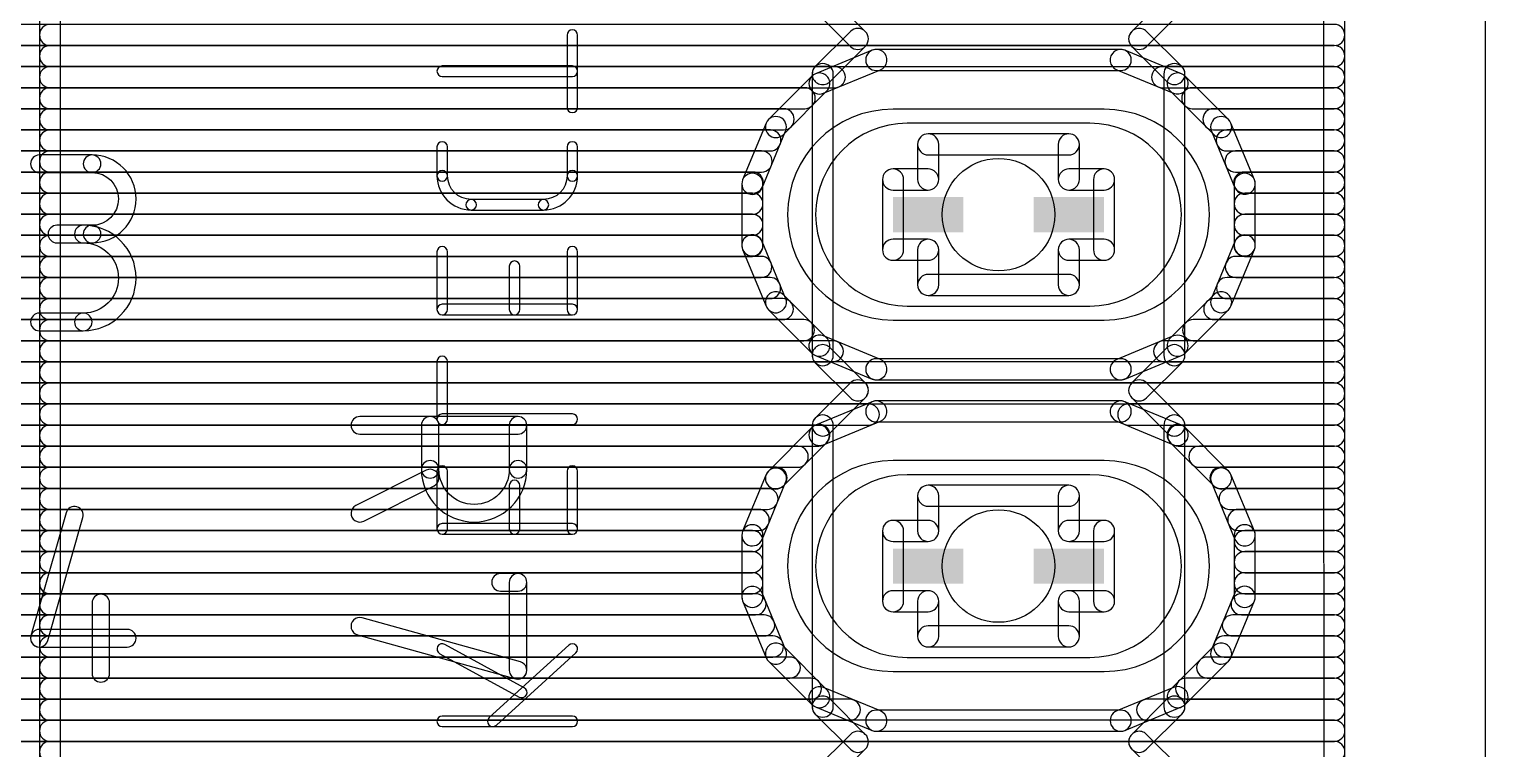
# Model space of a CAD drawing. Extents: x -14.3 to 31.1, y -8.3 to 72.5.
# Drawn here: x 20.5 to 31.02, y 10.23 to 15.43 of the extents above; entities that cross this region are included whole.
import ezdxf

# ---------------------------------------------------------------- set-up
doc = ezdxf.new("R2010")
doc.units = 0
for name, color, linetype in [('1', 22, 'CONTINUOUS'), ('16', 175, 'CONTINUOUS'), ('17', 82, 'CONTINUOUS'), ('20', 30, 'CONTINUOUS'), ('21', 7, 'CONTINUOUS'), ('22', 7, 'CONTINUOUS'), ('25', 7, 'CONTINUOUS'), ('29', 7, 'CONTINUOUS'), ('30', 7, 'CONTINUOUS'), ('44', 7, 'CONTINUOUS'), ('51', 7, 'CONTINUOUS')]:
    doc.layers.add(name, color=color, linetype=linetype)

# ---------------------------------------------------------------- blocks, each defined once
blk = doc.blocks.new('RECT')
blk.add_solid([(-0.5, -0.5), (0.5, -0.5), (-0.5, 0.5), (0.5, 0.5)])
blk = doc.blocks.new('LONGP100')
blk.add_lwpolyline([(-0.5, -0.5), (0.5, -0.5, 1), (0.5, 0.5), (-0.5, 0.5, 1)], format="xyb", close=True)

msp = doc.modelspace()

# ---------------------------------------------------------------- linework, layer by layer
at = {"layer": '1'}
for points in [[(29.8447, 48.322), (29.8528, 4.2239, 1), (30.0052, 4.2239), (29.9971, 48.322, 1)], [(16.0941, 15.3162), (29.927, 15.3162, 1), (29.927, 15.4686), (16.0941, 15.4686, 1)], [(16.2465, 15.1638), (29.927, 15.1638, 1), (29.927, 15.3162), (16.2465, 15.3162, 1)], [(26.5901, 15.282), (26.1794, 15.1119, 1), (26.2377, 14.9711), (26.6485, 15.1412, 1)], [(28.3847, 15.2878), (26.6193, 15.2878, 1), (26.6193, 15.1354), (28.3847, 15.1354, 1)], [(28.8246, 15.1119), (28.4139, 15.282, 1), (28.3555, 15.1412), (28.7663, 14.9711, 1)], [(16.2768, 15.0114), (26.3199, 15.0114, 1), (26.3199, 15.1638), (16.2768, 15.1638, 1)], [(28.6841, 15.0114), (29.927, 15.0114, 1), (29.927, 15.1638), (28.6841, 15.1638, 1)], [(26.1546, 15.0953), (25.8403, 14.781, 1), (25.948, 14.6732), (26.2624, 14.9876, 1)], [(29.1637, 14.781), (28.8494, 15.0953, 1), (28.7416, 14.9876), (29.056, 14.6732, 1)], [(16.2768, 14.859), (26.1023, 14.859, 1), (26.1023, 15.0114), (16.2768, 15.0114, 1)], [(28.9017, 14.859), (29.927, 14.859, 1), (29.927, 15.0114), (28.9017, 15.0114, 1)], [(16.2768, 14.7066), (25.9499, 14.7066, 1), (25.9499, 14.859), (16.2768, 14.859, 1)], [(29.0541, 14.7066), (29.9271, 14.7066, 1), (29.9271, 14.859), (29.0541, 14.859, 1)], [(25.8237, 14.7562), (25.6536, 14.3455, 1), (25.7944, 14.2871), (25.9645, 14.6979, 1)], [(29.3504, 14.3455), (29.1803, 14.7562, 1), (29.0395, 14.6979), (29.2096, 14.2871, 1)], [(16.2768, 14.5542), (25.8541, 14.5542, 1), (25.8541, 14.7066), (16.2768, 14.7066, 1)], [(29.1499, 14.5542), (29.9271, 14.5542, 1), (29.9271, 14.7066), (29.1499, 14.7066, 1)], [(16.2768, 14.4018), (25.791, 14.4018, 1), (25.791, 14.5542), (16.2768, 14.5542, 1)], [(29.213, 14.4018), (29.9271, 14.4018, 1), (29.9271, 14.5542), (29.213, 14.5542, 1)], [(16.2768, 14.2494), (25.7279, 14.2494, 1), (25.7279, 14.4018), (16.2768, 14.4018, 1)], [(25.6478, 14.3163), (25.6478, 13.8717, 1), (25.8002, 13.8717), (25.8002, 14.3163, 1)], [(29.2761, 14.2494), (29.9272, 14.2494, 1), (29.9272, 14.4018), (29.2761, 14.4018, 1)], [(29.3562, 13.8717), (29.3562, 14.3163, 1), (29.2038, 14.3163), (29.2038, 13.8717, 1)], [(16.2768, 14.097), (25.724, 14.097, 1), (25.724, 14.2494), (16.2768, 14.2494, 1)], [(29.28, 14.097), (29.9272, 14.097, 1), (29.9272, 14.2494), (29.28, 14.2494, 1)], [(16.2768, 13.9446), (25.724, 13.9446, 1), (25.724, 14.097), (16.2768, 14.097, 1)], [(29.28, 13.9446), (29.9272, 13.9446, 1), (29.9272, 14.097), (29.28, 14.097, 1)], [(16.2768, 13.7922), (25.7254, 13.7922, 1), (25.7254, 13.9446), (16.2768, 13.9446, 1)], [(25.6536, 13.8425), (25.8237, 13.4318, 1), (25.9645, 13.4901), (25.7944, 13.9009, 1)], [(29.1803, 13.4318), (29.3504, 13.8425, 1), (29.2096, 13.9009), (29.0395, 13.4901, 1)], [(29.2786, 13.7922), (29.9272, 13.7922, 1), (29.9272, 13.9446), (29.2786, 13.9446, 1)], [(16.2768, 13.6398), (25.7885, 13.6398, 1), (25.7885, 13.7922), (16.2768, 13.7922, 1)], [(29.2155, 13.6398), (29.9273, 13.6398, 1), (29.9273, 13.7922), (29.2155, 13.7922, 1)], [(16.2768, 13.4874), (25.8516, 13.4874, 1), (25.8516, 13.6398), (16.2768, 13.6398, 1)], [(29.1524, 13.4874), (29.9273, 13.4874, 1), (29.9273, 13.6398), (29.1524, 13.6398, 1)], [(16.2768, 13.335), (25.9439, 13.335, 1), (25.9439, 13.4874), (16.2768, 13.4874, 1)], [(25.8403, 13.407), (26.1546, 13.0927, 1), (26.2624, 13.2004), (25.948, 13.5148, 1)], [(28.8494, 13.0927), (29.1637, 13.407, 1), (29.056, 13.5148), (28.7416, 13.2004, 1)], [(29.0601, 13.335), (29.9273, 13.335, 1), (29.9273, 13.4874), (29.0601, 13.4874, 1)], [(16.2768, 13.1826), (26.0963, 13.1826, 1), (26.0963, 13.335), (16.2768, 13.335, 1)], [(28.9077, 13.1826), (29.9273, 13.1826, 1), (29.9273, 13.335), (28.9077, 13.335, 1)], [(16.2768, 13.0302), (26.3054, 13.0302, 1), (26.3054, 13.1826), (16.2768, 13.1826, 1)], [(26.1794, 13.0761), (26.5901, 12.906, 1), (26.6485, 13.0468), (26.2377, 13.2169, 1)], [(28.4139, 12.906), (28.8246, 13.0761, 1), (28.7663, 13.2169), (28.3555, 13.0468, 1)], [(28.6986, 13.0302), (29.9274, 13.0302, 1), (29.9274, 13.1826), (28.6986, 13.1826, 1)], [(26.6193, 12.9002), (28.3847, 12.9002, 1), (28.3847, 13.0526), (26.6193, 13.0526, 1)], [(16.1525, 12.8778), (29.9274, 12.8778, 1), (29.9274, 13.0302), (16.1525, 13.0302, 1)], [(16.1449, 12.7254), (29.9274, 12.7254, 1), (29.9274, 12.8778), (16.1449, 12.8778, 1)], [(26.5901, 12.742), (26.1794, 12.5719, 1), (26.2377, 12.4311), (26.6485, 12.6012, 1)], [(28.3847, 12.7478), (26.6193, 12.7478, 1), (26.6193, 12.5954), (28.3847, 12.5954, 1)], [(28.8246, 12.5719), (28.4139, 12.742, 1), (28.3555, 12.6012), (28.7663, 12.4311, 1)], [(16.2768, 12.573), (26.5652, 12.573, 1), (26.5652, 12.7254), (16.2768, 12.7254, 1)], [(28.4388, 12.573), (29.9275, 12.573, 1), (29.9275, 12.7254), (28.4388, 12.7254, 1)], [(16.2768, 12.4206), (26.2039, 12.4206, 1), (26.2039, 12.573), (16.2768, 12.573, 1)], [(26.1546, 12.5553), (25.8403, 12.241, 1), (25.948, 12.1332), (26.2624, 12.4476, 1)], [(29.1637, 12.241), (28.8494, 12.5553, 1), (28.7416, 12.4476), (29.056, 12.1332, 1)], [(28.8001, 12.4206), (29.9275, 12.4206, 1), (29.9275, 12.573), (28.8001, 12.573, 1)], [(16.2768, 12.2682), (26.0515, 12.2682, 1), (26.0515, 12.4206), (16.2768, 12.4206, 1)], [(28.9525, 12.2682), (29.9275, 12.2682, 1), (29.9275, 12.4206), (28.9525, 12.4206, 1)], [(16.2768, 12.1158), (25.8991, 12.1158, 1), (25.8991, 12.2682), (16.2768, 12.2682, 1)], [(25.8237, 12.2162), (25.6536, 11.8055, 1), (25.7944, 11.7471), (25.9645, 12.1579, 1)], [(29.1049, 12.1158), (29.9275, 12.1158, 1), (29.9275, 12.2682), (29.1049, 12.2682, 1)], [(29.3504, 11.8055), (29.1803, 12.2162, 1), (29.0395, 12.1579), (29.2096, 11.7471, 1)], [(16.2768, 11.9634), (25.8331, 11.9634, 1), (25.8331, 12.1158), (16.2768, 12.1158, 1)], [(29.1709, 11.9634), (29.9276, 11.9634, 1), (29.9276, 12.1158), (29.1709, 12.1158, 1)], [(16.2768, 11.811), (25.7699, 11.811, 1), (25.7699, 11.9634), (16.2768, 11.9634, 1)], [(29.2341, 11.811), (29.9276, 11.811, 1), (29.9276, 11.9634), (29.2341, 11.9634, 1)], [(16.2768, 11.6586), (25.724, 11.6586, 1), (25.724, 11.811), (16.2768, 11.811, 1)], [(25.6478, 11.7763), (25.6478, 11.3317, 1), (25.8002, 11.3317), (25.8002, 11.7763, 1)], [(29.3562, 11.3317), (29.3562, 11.7763, 1), (29.2038, 11.7763), (29.2038, 11.3317, 1)], [(29.28, 11.6586), (29.9276, 11.6586, 1), (29.9276, 11.811), (29.28, 11.811, 1)], [(16.2768, 11.5062), (25.724, 11.5062, 1), (25.724, 11.6586), (16.2768, 11.6586, 1)], [(29.28, 11.5062), (29.9277, 11.5062, 1), (29.9277, 11.6586), (29.28, 11.6586, 1)], [(16.2768, 11.3538), (25.724, 11.3538, 1), (25.724, 11.5062), (16.2768, 11.5062, 1)], [(29.28, 11.3538), (29.9277, 11.3538, 1), (29.9277, 11.5062), (29.28, 11.5062, 1)], [(25.6536, 11.3025), (25.8237, 10.8918, 1), (25.9645, 10.9501), (25.7944, 11.3609, 1)], [(29.1803, 10.8918), (29.3504, 11.3025, 1), (29.2096, 11.3609), (29.0395, 10.9501, 1)], [(16.2768, 11.2014), (25.7464, 11.2014, 1), (25.7464, 11.3538), (16.2768, 11.3538, 1)], [(29.2576, 11.2014), (29.9277, 11.2014, 1), (29.9277, 11.3538), (29.2576, 11.3538, 1)], [(16.2768, 11.049), (25.8095, 11.049, 1), (25.8095, 11.2014), (16.2768, 11.2014, 1)], [(29.1945, 11.049), (29.9277, 11.049, 1), (29.9277, 11.2014), (29.1945, 11.2014, 1)], [(16.2768, 10.8966), (25.8727, 10.8966, 1), (25.8727, 11.049), (16.2768, 11.049, 1)], [(29.1313, 10.8966), (29.9278, 10.8966, 1), (29.9278, 11.049), (29.1313, 11.049, 1)], [(25.8403, 10.867), (26.1546, 10.5527, 1), (26.2624, 10.6604), (25.948, 10.9748, 1)], [(28.8494, 10.5527), (29.1637, 10.867, 1), (29.056, 10.9748), (28.7416, 10.6604, 1)], [(16.2768, 10.7442), (25.9947, 10.7442, 1), (25.9947, 10.8966), (16.2768, 10.8966, 1)], [(29.0093, 10.7442), (29.9278, 10.7442, 1), (29.9278, 10.8966), (29.0093, 10.8966, 1)], [(16.2768, 10.5918), (26.1471, 10.5918, 1), (26.1471, 10.7442), (16.2768, 10.7442, 1)], [(28.8569, 10.5918), (29.9278, 10.5918, 1), (29.9278, 10.7442), (28.8569, 10.7442, 1)], [(26.1794, 10.5361), (26.5901, 10.366, 1), (26.6485, 10.5068), (26.2377, 10.6769, 1)], [(28.4139, 10.366), (28.8246, 10.5361, 1), (28.7663, 10.6769), (28.3555, 10.5068, 1)], [(16.2541, 10.4394), (26.4281, 10.4394, 1), (26.4281, 10.5918), (16.2541, 10.5918, 1)], [(28.5759, 10.4394), (29.9279, 10.4394, 1), (29.9279, 10.5918), (28.5759, 10.5918, 1)], [(16.1017, 10.287), (29.9279, 10.287, 1), (29.9279, 10.4394), (16.1017, 10.4394, 1)], [(26.6193, 10.3602), (28.3847, 10.3602, 1), (28.3847, 10.5126), (26.6193, 10.5126, 1)], [(16.1957, 10.1346), (29.9279, 10.1346, 1), (29.9279, 10.287), (16.1957, 10.287, 1)]]:
    msp.add_lwpolyline(points, format="xyb", close=True, dxfattribs=at)
at = {"layer": '16'}
for points in [[(29.8447, 48.322), (29.8528, 4.2239, 1), (30.0052, 4.2239), (29.9971, 48.322, 1)], [(20.7274, 9.7046), (20.7274, 43.7614, 1), (20.575, 43.7614), (20.575, 9.7046, 1)], [(20.6512, 15.3162), (29.927, 15.3162, 1), (29.927, 15.4686), (20.6512, 15.4686, 1)], [(20.6512, 15.1638), (29.927, 15.1638, 1), (29.927, 15.3162), (20.6512, 15.3162, 1)], [(26.5901, 15.282), (26.1794, 15.1119, 1), (26.2377, 14.9711), (26.6485, 15.1412, 1)], [(28.3847, 15.2878), (26.6193, 15.2878, 1), (26.6193, 15.1354), (28.3847, 15.1354, 1)], [(28.8246, 15.1119), (28.4139, 15.282, 1), (28.3555, 15.1412), (28.7663, 14.9711, 1)], [(20.6512, 15.0114), (26.3199, 15.0114, 1), (26.3199, 15.1638), (20.6512, 15.1638, 1)], [(28.6841, 15.0114), (29.927, 15.0114, 1), (29.927, 15.1638), (28.6841, 15.1638, 1)], [(26.1546, 15.0953), (25.8403, 14.781, 1), (25.948, 14.6732), (26.2624, 14.9876, 1)], [(29.1637, 14.781), (28.8494, 15.0953, 1), (28.7416, 14.9876), (29.056, 14.6732, 1)], [(20.6512, 14.859), (26.1023, 14.859, 1), (26.1023, 15.0114), (20.6512, 15.0114, 1)], [(28.9017, 14.859), (29.927, 14.859, 1), (29.927, 15.0114), (28.9017, 15.0114, 1)], [(20.6512, 14.7066), (25.9499, 14.7066, 1), (25.9499, 14.859), (20.6512, 14.859, 1)], [(29.0541, 14.7066), (29.9271, 14.7066, 1), (29.9271, 14.859), (29.0541, 14.859, 1)], [(25.8237, 14.7562), (25.6536, 14.3455, 1), (25.7944, 14.2871), (25.9645, 14.6979, 1)], [(29.3504, 14.3455), (29.1803, 14.7562, 1), (29.0395, 14.6979), (29.2096, 14.2871, 1)], [(20.6512, 14.5542), (25.8541, 14.5542, 1), (25.8541, 14.7066), (20.6512, 14.7066, 1)], [(29.1499, 14.5542), (29.9271, 14.5542, 1), (29.9271, 14.7066), (29.1499, 14.7066, 1)], [(20.6512, 14.4018), (25.791, 14.4018, 1), (25.791, 14.5542), (20.6512, 14.5542, 1)], [(29.213, 14.4018), (29.9271, 14.4018, 1), (29.9271, 14.5542), (29.213, 14.5542, 1)], [(20.6512, 14.2494), (25.7279, 14.2494, 1), (25.7279, 14.4018), (20.6512, 14.4018, 1)], [(25.6478, 14.3163), (25.6478, 13.8717, 1), (25.8002, 13.8717), (25.8002, 14.3163, 1)], [(29.2761, 14.2494), (29.9272, 14.2494, 1), (29.9272, 14.4018), (29.2761, 14.4018, 1)], [(29.3562, 13.8717), (29.3562, 14.3163, 1), (29.2038, 14.3163), (29.2038, 13.8717, 1)], [(20.6512, 14.097), (25.724, 14.097, 1), (25.724, 14.2494), (20.6512, 14.2494, 1)], [(29.28, 14.097), (29.9272, 14.097, 1), (29.9272, 14.2494), (29.28, 14.2494, 1)], [(20.6512, 13.9446), (25.724, 13.9446, 1), (25.724, 14.097), (20.6512, 14.097, 1)], [(29.28, 13.9446), (29.9272, 13.9446, 1), (29.9272, 14.097), (29.28, 14.097, 1)], [(20.6512, 13.7922), (25.7254, 13.7922, 1), (25.7254, 13.9446), (20.6512, 13.9446, 1)], [(25.6536, 13.8425), (25.8237, 13.4318, 1), (25.9645, 13.4901), (25.7944, 13.9009, 1)], [(29.1803, 13.4318), (29.3504, 13.8425, 1), (29.2096, 13.9009), (29.0395, 13.4901, 1)], [(29.2786, 13.7922), (29.9272, 13.7922, 1), (29.9272, 13.9446), (29.2786, 13.9446, 1)], [(20.6512, 13.6398), (25.7885, 13.6398, 1), (25.7885, 13.7922), (20.6512, 13.7922, 1)], [(29.2155, 13.6398), (29.9273, 13.6398, 1), (29.9273, 13.7922), (29.2155, 13.7922, 1)], [(20.6512, 13.4874), (25.8516, 13.4874, 1), (25.8516, 13.6398), (20.6512, 13.6398, 1)], [(29.1524, 13.4874), (29.9273, 13.4874, 1), (29.9273, 13.6398), (29.1524, 13.6398, 1)], [(20.6512, 13.335), (25.9439, 13.335, 1), (25.9439, 13.4874), (20.6512, 13.4874, 1)], [(25.8403, 13.407), (26.1546, 13.0927, 1), (26.2624, 13.2004), (25.948, 13.5148, 1)], [(28.8494, 13.0927), (29.1637, 13.407, 1), (29.056, 13.5148), (28.7416, 13.2004, 1)], [(29.0601, 13.335), (29.9273, 13.335, 1), (29.9273, 13.4874), (29.0601, 13.4874, 1)], [(20.6512, 13.1826), (26.0963, 13.1826, 1), (26.0963, 13.335), (20.6512, 13.335, 1)], [(28.9077, 13.1826), (29.9273, 13.1826, 1), (29.9273, 13.335), (28.9077, 13.335, 1)], [(20.6512, 13.0302), (26.3054, 13.0302, 1), (26.3054, 13.1826), (20.6512, 13.1826, 1)], [(26.1794, 13.0761), (26.5901, 12.906, 1), (26.6485, 13.0468), (26.2377, 13.2169, 1)], [(28.4139, 12.906), (28.8246, 13.0761, 1), (28.7663, 13.2169), (28.3555, 13.0468, 1)], [(28.6986, 13.0302), (29.9274, 13.0302, 1), (29.9274, 13.1826), (28.6986, 13.1826, 1)], [(26.6193, 12.9002), (28.3847, 12.9002, 1), (28.3847, 13.0526), (26.6193, 13.0526, 1)], [(20.6512, 12.8778), (29.9274, 12.8778, 1), (29.9274, 13.0302), (20.6512, 13.0302, 1)], [(20.6512, 12.7254), (29.9274, 12.7254, 1), (29.9274, 12.8778), (20.6512, 12.8778, 1)], [(26.5901, 12.742), (26.1794, 12.5719, 1), (26.2377, 12.4311), (26.6485, 12.6012, 1)], [(28.3847, 12.7478), (26.6193, 12.7478, 1), (26.6193, 12.5954), (28.3847, 12.5954, 1)], [(28.8246, 12.5719), (28.4139, 12.742, 1), (28.3555, 12.6012), (28.7663, 12.4311, 1)], [(20.6512, 12.573), (26.5652, 12.573, 1), (26.5652, 12.7254), (20.6512, 12.7254, 1)], [(28.4388, 12.573), (29.9275, 12.573, 1), (29.9275, 12.7254), (28.4388, 12.7254, 1)], [(20.6512, 12.4206), (26.2039, 12.4206, 1), (26.2039, 12.573), (20.6512, 12.573, 1)], [(26.1546, 12.5553), (25.8403, 12.241, 1), (25.948, 12.1332), (26.2624, 12.4476, 1)], [(29.1637, 12.241), (28.8494, 12.5553, 1), (28.7416, 12.4476), (29.056, 12.1332, 1)], [(28.8001, 12.4206), (29.9275, 12.4206, 1), (29.9275, 12.573), (28.8001, 12.573, 1)], [(20.6512, 12.2682), (26.0515, 12.2682, 1), (26.0515, 12.4206), (20.6512, 12.4206, 1)], [(28.9525, 12.2682), (29.9275, 12.2682, 1), (29.9275, 12.4206), (28.9525, 12.4206, 1)], [(20.6512, 12.1158), (25.8991, 12.1158, 1), (25.8991, 12.2682), (20.6512, 12.2682, 1)], [(25.8237, 12.2162), (25.6536, 11.8055, 1), (25.7944, 11.7471), (25.9645, 12.1579, 1)], [(29.1049, 12.1158), (29.9275, 12.1158, 1), (29.9275, 12.2682), (29.1049, 12.2682, 1)], [(29.3504, 11.8055), (29.1803, 12.2162, 1), (29.0395, 12.1579), (29.2096, 11.7471, 1)], [(20.6512, 11.9634), (25.8331, 11.9634, 1), (25.8331, 12.1158), (20.6512, 12.1158, 1)], [(29.1709, 11.9634), (29.9276, 11.9634, 1), (29.9276, 12.1158), (29.1709, 12.1158, 1)], [(20.6512, 11.811), (25.7699, 11.811, 1), (25.7699, 11.9634), (20.6512, 11.9634, 1)], [(29.2341, 11.811), (29.9276, 11.811, 1), (29.9276, 11.9634), (29.2341, 11.9634, 1)], [(20.6512, 11.6586), (25.724, 11.6586, 1), (25.724, 11.811), (20.6512, 11.811, 1)], [(25.6478, 11.7763), (25.6478, 11.3317, 1), (25.8002, 11.3317), (25.8002, 11.7763, 1)], [(29.3562, 11.3317), (29.3562, 11.7763, 1), (29.2038, 11.7763), (29.2038, 11.3317, 1)], [(29.28, 11.6586), (29.9276, 11.6586, 1), (29.9276, 11.811), (29.28, 11.811, 1)], [(20.6512, 11.5062), (25.724, 11.5062, 1), (25.724, 11.6586), (20.6512, 11.6586, 1)], [(29.28, 11.5062), (29.9277, 11.5062, 1), (29.9277, 11.6586), (29.28, 11.6586, 1)], [(20.6512, 11.3538), (25.724, 11.3538, 1), (25.724, 11.5062), (20.6512, 11.5062, 1)], [(29.28, 11.3538), (29.9277, 11.3538, 1), (29.9277, 11.5062), (29.28, 11.5062, 1)], [(25.6536, 11.3025), (25.8237, 10.8918, 1), (25.9645, 10.9501), (25.7944, 11.3609, 1)], [(29.1803, 10.8918), (29.3504, 11.3025, 1), (29.2096, 11.3609), (29.0395, 10.9501, 1)], [(20.6512, 11.2014), (25.7464, 11.2014, 1), (25.7464, 11.3538), (20.6512, 11.3538, 1)], [(29.2576, 11.2014), (29.9277, 11.2014, 1), (29.9277, 11.3538), (29.2576, 11.3538, 1)], [(20.6512, 11.049), (25.8095, 11.049, 1), (25.8095, 11.2014), (20.6512, 11.2014, 1)], [(29.1945, 11.049), (29.9277, 11.049, 1), (29.9277, 11.2014), (29.1945, 11.2014, 1)], [(20.6512, 10.8966), (25.8727, 10.8966, 1), (25.8727, 11.049), (20.6512, 11.049, 1)], [(29.1313, 10.8966), (29.9278, 10.8966, 1), (29.9278, 11.049), (29.1313, 11.049, 1)], [(25.8403, 10.867), (26.1546, 10.5527, 1), (26.2624, 10.6604), (25.948, 10.9748, 1)], [(28.8494, 10.5527), (29.1637, 10.867, 1), (29.056, 10.9748), (28.7416, 10.6604, 1)], [(20.6512, 10.7442), (25.9947, 10.7442, 1), (25.9947, 10.8966), (20.6512, 10.8966, 1)], [(29.0093, 10.7442), (29.9278, 10.7442, 1), (29.9278, 10.8966), (29.0093, 10.8966, 1)], [(20.6512, 10.5918), (26.1471, 10.5918, 1), (26.1471, 10.7442), (20.6512, 10.7442, 1)], [(28.8569, 10.5918), (29.9278, 10.5918, 1), (29.9278, 10.7442), (28.8569, 10.7442, 1)], [(26.1794, 10.5361), (26.5901, 10.366, 1), (26.6485, 10.5068), (26.2377, 10.6769, 1)], [(28.4139, 10.366), (28.8246, 10.5361, 1), (28.7663, 10.6769), (28.3555, 10.5068, 1)], [(20.6512, 10.4394), (26.4281, 10.4394, 1), (26.4281, 10.5918), (20.6512, 10.5918, 1)], [(28.5759, 10.4394), (29.9279, 10.4394, 1), (29.9279, 10.5918), (28.5759, 10.5918, 1)], [(20.6512, 10.287), (29.9279, 10.287, 1), (29.9279, 10.4394), (20.6512, 10.4394, 1)], [(26.6193, 10.3602), (28.3847, 10.3602, 1), (28.3847, 10.5126), (26.6193, 10.5126, 1)], [(20.6512, 10.1346), (29.9279, 10.1346, 1), (29.9279, 10.287), (20.6512, 10.287, 1)]]:
    msp.add_lwpolyline(points, format="xyb", close=True, dxfattribs=at)
at = {"layer": '20'}
msp.add_line((31.022, 0.01), (31.012, 54.028), dxfattribs=at)
at = {"layer": '21'}
for points in [[(26.1781, 15.5641), (26.4321, 15.3101, 1), (26.5399, 15.4179), (26.2859, 15.6719, 1)], [(28.5719, 15.3101), (28.8259, 15.5641, 1), (28.7181, 15.6719), (28.4641, 15.4179, 1)], [(26.4321, 15.4179), (26.1781, 15.1639, 1), (26.2859, 15.0561), (26.5399, 15.3101, 1)], [(28.8259, 15.1639), (28.5719, 15.4179, 1), (28.4641, 15.3101), (28.7181, 15.0561, 1)], [(26.1558, 15.11), (26.1558, 13.078, 1), (26.3082, 13.078), (26.3082, 15.11, 1)], [(28.8482, 13.078), (28.8482, 15.11, 1), (28.6958, 15.11), (28.6958, 13.078, 1)], [(26.1781, 13.0241), (26.4321, 12.7701, 1), (26.5399, 12.8779), (26.2859, 13.1319, 1)], [(28.5719, 12.7701), (28.8259, 13.0241, 1), (28.7181, 13.1319), (28.4641, 12.8779, 1)], [(26.4321, 12.8779), (26.1781, 12.6239, 1), (26.2859, 12.5161), (26.5399, 12.7701, 1)], [(28.8259, 12.6239), (28.5719, 12.8779, 1), (28.4641, 12.7701), (28.7181, 12.5161, 1)], [(26.1558, 12.57), (26.1558, 10.538, 1), (26.3082, 10.538), (26.3082, 12.57, 1)], [(28.8482, 10.538), (28.8482, 12.57, 1), (28.6958, 12.57), (28.6958, 10.538, 1)], [(26.1781, 10.4841), (26.4321, 10.2301, 1), (26.5399, 10.3379), (26.2859, 10.5919, 1)], [(28.5719, 10.2301), (28.8259, 10.4841, 1), (28.7181, 10.5919), (28.4641, 10.3379, 1)], [(26.4321, 10.3379), (26.1781, 10.0839, 1), (26.2859, 9.9761), (26.5399, 10.2301, 1)], [(28.8259, 10.0839), (28.5719, 10.3379, 1), (28.4641, 10.2301), (28.7181, 9.9761, 1)]]:
    msp.add_lwpolyline(points, format="xyb", close=True, dxfattribs=at)
at = {"layer": '22'}
for points in [[(24.462, 14.8691), (24.462, 15.3913, 1), (24.3858, 15.3913), (24.3858, 14.8691, 1)], [(23.4841, 15.0921), (24.4239, 15.0921, 1), (24.4239, 15.1683), (23.4841, 15.1683, 1)], [(23.446, 14.5832), (23.446, 14.3744, 1), (23.5222, 14.3744), (23.5222, 14.5832, 1)], [(24.462, 14.3744), (24.462, 14.5832, 1), (24.3858, 14.5832), (24.3858, 14.3744, 1)], [(23.5222, 14.3744, 1), (23.446, 14.3744, 0.4142), (23.6929, 14.1274, 1), (23.6929, 14.2036, -0.4142)], [(24.2151, 14.2036, 1), (24.2151, 14.1274, 0.4142), (24.462, 14.3744, 1), (24.3858, 14.3744, -0.4142)], [(23.6929, 14.1274), (24.2151, 14.1274, 1), (24.2151, 14.2036), (23.6929, 14.2036, 1)], [(23.446, 13.8255), (23.446, 13.4079, 1), (23.5222, 13.4079), (23.5222, 13.8255, 1)], [(24.462, 13.4079), (24.462, 13.8255, 1), (24.3858, 13.8255), (24.3858, 13.4079, 1)], [(24.0443, 13.4079), (24.0443, 13.7211, 1), (23.9681, 13.7211), (23.9681, 13.4079, 1)], [(23.4841, 13.3698), (24.4239, 13.3698, 1), (24.4239, 13.446), (23.4841, 13.446, 1)], [(23.5222, 12.6154), (23.5222, 13.0331, 1), (23.446, 13.0331), (23.446, 12.6154, 1)], [(24.4239, 12.6535), (23.4841, 12.6535, 1), (23.4841, 12.5773), (24.4239, 12.5773, 1)], [(23.446, 12.2406), (23.446, 11.8229, 1), (23.5222, 11.8229), (23.5222, 12.2406, 1)], [(24.462, 11.8229), (24.462, 12.2406, 1), (24.3858, 12.2406), (24.3858, 11.8229, 1)], [(24.0443, 11.8229), (24.0443, 12.1362, 1), (23.9681, 12.1362), (23.9681, 11.8229, 1)], [(23.4841, 11.7848), (24.4239, 11.7848, 1), (24.4239, 11.861), (23.4841, 11.861, 1)], [(23.4659, 10.9209), (24.0402, 10.6076, 1), (24.0767, 10.6745), (23.5023, 10.9878, 1)], [(24.3983, 10.9825), (23.8239, 10.4604, 1), (23.8752, 10.404), (24.4495, 10.9261, 1)], [(23.4841, 10.3941), (24.4239, 10.3941, 1), (24.4239, 10.4703), (23.4841, 10.4703, 1)]]:
    msp.add_lwpolyline(points, format="xyb", close=True, dxfattribs=at)
at = {"layer": '25'}
for points in [[(20.5738, 14.398), (20.9548, 14.398, 1), (20.9548, 14.525), (20.5738, 14.525, 1)], [(20.9548, 14.017, 1), (20.9548, 13.89, 1), (20.9548, 14.525, 1), (20.9548, 14.398, -1)], [(20.9548, 14.017), (20.7008, 14.017, 1), (20.7008, 13.89), (20.9548, 13.89, 1)], [(20.8913, 13.382, 1), (20.8913, 13.255, 1), (20.8913, 14.017, 1), (20.8913, 13.89, -1)], [(20.5738, 13.255), (20.8913, 13.255, 1), (20.8913, 13.382), (20.5738, 13.382, 1)], [(22.8885, 12.5074), (24.0315, 12.5074, 1), (24.0315, 12.6344), (22.8885, 12.6344, 1)], [(23.46, 12.2534), (23.46, 12.5709, 1), (23.333, 12.5709), (23.333, 12.2534, 1)], [(23.968, 12.5709), (23.968, 12.2534, 1), (24.095, 12.2534), (24.095, 12.5709, 1)], [(23.46, 12.2534, 1), (23.333, 12.2534, 1), (24.095, 12.2534, 1), (23.968, 12.2534, -1)], [(22.9169, 11.8791), (23.4249, 12.1331, 1), (23.3681, 12.2467), (22.8601, 11.9927, 1)], [(20.7668, 11.9389), (20.5128, 11.0499, 1), (20.6349, 11.0151), (20.8889, 11.9041, 1)], [(23.9045, 11.3727), (24.0315, 11.3727, 1), (24.0315, 11.4997), (23.9045, 11.4997, 1)], [(23.968, 11.4362), (23.968, 10.8012, 1), (24.095, 10.8012), (24.095, 11.4362, 1)], [(20.9548, 11.2865), (20.9548, 10.7785, 1), (21.0818, 10.7785), (21.0818, 11.2865, 1)], [(24.0485, 10.8624), (22.9055, 11.1799, 1), (22.8715, 11.0575), (24.0145, 10.74, 1)], [(20.5738, 10.969), (21.2088, 10.969, 1), (21.2088, 11.096), (20.5738, 11.096, 1)]]:
    msp.add_lwpolyline(points, format="xyb", close=True, dxfattribs=at)
at = {"layer": '44'}
for centre in [(27.502, 14.094), (27.502, 11.554)]:
    msp.add_circle(centre, 0.4064, dxfattribs=at)
at = {"layer": '51'}
for points in [[(28.01, 14.6782), (26.994, 14.6782, 1), (26.994, 14.5258), (28.01, 14.5258, 1)], [(26.9178, 14.602), (26.9178, 14.348, 1), (27.0702, 14.348), (27.0702, 14.602, 1)], [(28.0862, 14.348), (28.0862, 14.602, 1), (27.9338, 14.602), (27.9338, 14.348, 1)], [(26.994, 14.4242), (26.74, 14.4242, 1), (26.74, 14.2718), (26.994, 14.2718, 1)], [(26.6638, 14.348), (26.6638, 13.84, 1), (26.8162, 13.84), (26.8162, 14.348, 1)], [(28.264, 14.4242), (28.01, 14.4242, 1), (28.01, 14.2718), (28.264, 14.2718, 1)], [(28.3402, 13.84), (28.3402, 14.348, 1), (28.1878, 14.348), (28.1878, 13.84, 1)], [(26.74, 13.7638), (26.994, 13.7638, 1), (26.994, 13.9162), (26.74, 13.9162, 1)], [(26.9178, 13.84), (26.9178, 13.586, 1), (27.0702, 13.586), (27.0702, 13.84, 1)], [(28.0862, 13.586), (28.0862, 13.84, 1), (27.9338, 13.84), (27.9338, 13.586, 1)], [(28.01, 13.7638), (28.264, 13.7638, 1), (28.264, 13.9162), (28.01, 13.9162, 1)], [(26.994, 13.5098), (28.01, 13.5098, 1), (28.01, 13.6622), (26.994, 13.6622, 1)], [(28.01, 12.1382), (26.994, 12.1382, 1), (26.994, 11.9858), (28.01, 11.9858, 1)], [(26.9178, 12.062), (26.9178, 11.808, 1), (27.0702, 11.808), (27.0702, 12.062, 1)], [(28.0862, 11.808), (28.0862, 12.062, 1), (27.9338, 12.062), (27.9338, 11.808, 1)], [(26.994, 11.8842), (26.74, 11.8842, 1), (26.74, 11.7318), (26.994, 11.7318, 1)], [(26.6638, 11.808), (26.6638, 11.3, 1), (26.8162, 11.3), (26.8162, 11.808, 1)], [(28.264, 11.8842), (28.01, 11.8842, 1), (28.01, 11.7318), (28.264, 11.7318, 1)], [(28.3402, 11.3), (28.3402, 11.808, 1), (28.1878, 11.808), (28.1878, 11.3, 1)], [(26.74, 11.2238), (26.994, 11.2238, 1), (26.994, 11.3762), (26.74, 11.3762, 1)], [(26.9178, 11.3), (26.9178, 11.046, 1), (27.0702, 11.046), (27.0702, 11.3, 1)], [(28.0862, 11.046), (28.0862, 11.3, 1), (27.9338, 11.3), (27.9338, 11.046, 1)], [(28.01, 11.2238), (28.264, 11.2238, 1), (28.264, 11.3762), (28.01, 11.3762, 1)], [(26.994, 10.9698), (28.01, 10.9698, 1), (28.01, 11.1222), (26.994, 11.1222, 1)]]:
    msp.add_lwpolyline(points, format="xyb", close=True, dxfattribs=at)

# ---------------------------------------------------------------- block references
at = {"layer": '17', "xscale": 1.3208, "yscale": 1.3208}
for p in [(27.502, 14.094), (27.502, 14.094), (27.502, 11.554), (27.502, 11.554)]:
    msp.add_blockref('LONGP100', p, dxfattribs=at)
at = {"layer": '29', "xscale": 1.524, "yscale": 1.524}
for p in [(27.502, 14.094), (27.502, 11.554)]:
    msp.add_blockref('LONGP100', p, dxfattribs=at)
at = {"layer": '30', "xscale": 1.524, "yscale": 1.524}
for p in [(27.502, 14.094), (27.502, 11.554)]:
    msp.add_blockref('LONGP100', p, dxfattribs=at)
at = {"layer": '51', "xscale": 0.254, "yscale": 0.508, "rotation": 270}
for p in [(26.994, 14.094), (28.01, 14.094), (26.994, 11.554), (28.01, 11.554)]:
    msp.add_blockref('RECT', p, dxfattribs=at)

doc.saveas('drawing.dxf')
